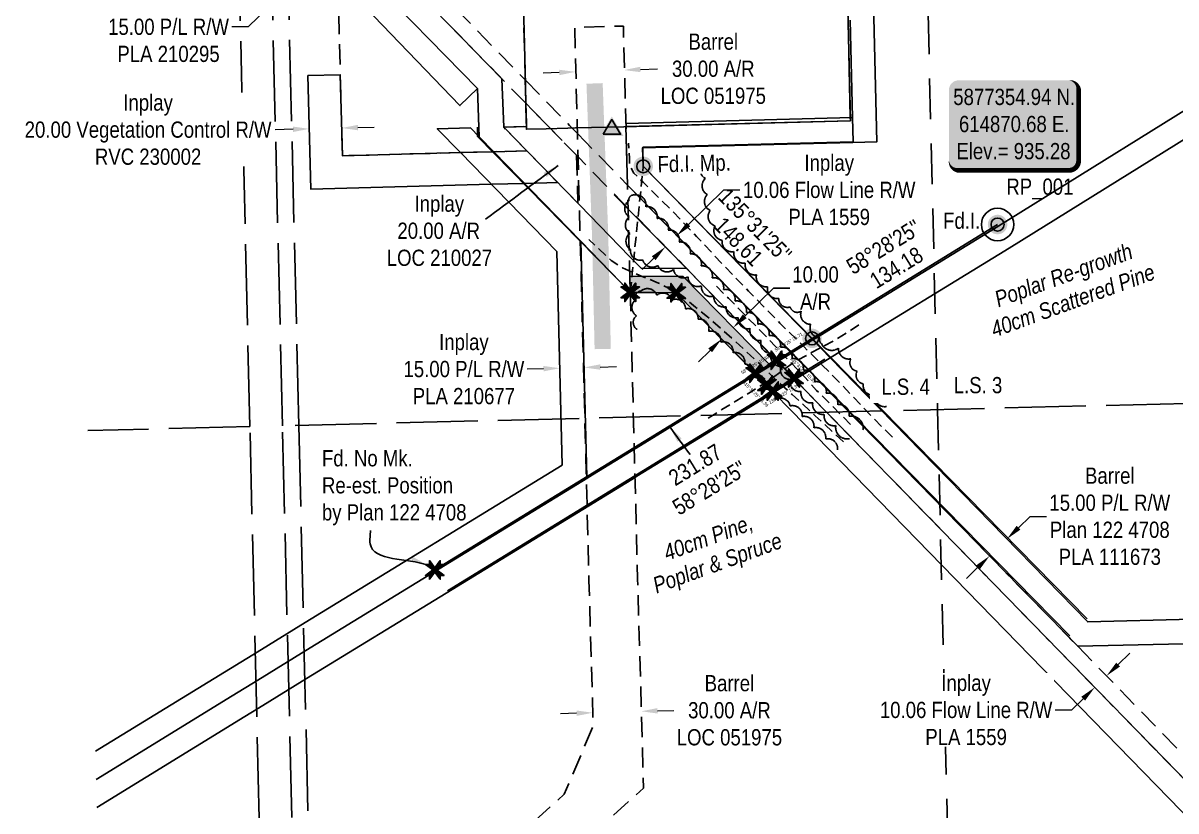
# Model space of a CAD drawing. Extents: x 611907 to 615855, y 5876327 to 5880015.
# Drawn here: x 614270 to 614981, y 5876994 to 5877479 of the extents above; entities that cross this region are included whole.
import ezdxf
from ezdxf.enums import TextEntityAlignment as Align

# ---------------------------------------------------------------- set-up
doc = ezdxf.new("R2010")
doc.units = 0
doc.header["$LTSCALE"] = 5
doc.header["$PDSIZE"] = 0.5
for name, pattern in [('0', [1, 1, 0]), ('foc-ACCESSROAD', [3.75, 2.5, -1.25]), ('foc-FLOWLINE', [3.75, 2.5, -1.25]), ('foc-LSD', [8, 5, -3]), ('foc-TIELINE', [1.875, 1.25, -0.625]), ('foc-UNSURVEYED', [12.5, 10, -2.5]), ('UG_PIPE', [1.875, 1.25, -0.625])]:
    doc.linetypes.add(name, pattern=pattern)
doc.layers.get('Defpoints').update_dxf_attribs({"color": 9})
for name, color, linetype in [('35', 37, 'Continuous'), ('AS-PIPE-UG', 44, 'UG_PIPE'), ('AS-ROADS', 254, 'Continuous'), ('C-AR', 13, 'foc-ACCESSROAD'), ('C-FLOWLINE', 13, 'foc-FLOWLINE'), ('C-RW', 13, 'Continuous'), ('C-WS', 13, 'foc-ACCESSROAD'), ('DETAIL-T', 7, 'Continuous'), ('F-AR', 190, 'foc-ACCESSROAD'), ('F-RW', 190, 'Continuous'), ('L-BD', 7, 'Continuous'), ('L-MON', 1, 'Continuous'), ('L-SECTION-LSD', 7, 'foc-LSD'), ('L-TIE', 7, 'foc-TIELINE'), ('L-TITLEDB', 4, 'Continuous'), ('L-TITLEDB-T', 4, 'Continuous'), ('L-USEC', 7, 'foc-UNSURVEYED'), ('P-PROPOSED', 10, 'Continuous'), ('P-PROPOSED-H', 21, 'Continuous'), ('T-BUSH', 110, '0'), ('T-BUSH-T', 110, 'Continuous')]:
    doc.layers.add(name, color=color, linetype=linetype)
for name, color, linetype, lineweight in [('C-AR-T', 13, 'Continuous', 9), ('C-FLOWLINE-T', 13, 'Continuous', 9), ('C-RW-T', 13, 'Continuous', 9), ('F-AR-T', 190, 'Continuous', 9), ('F-RW-T', 190, 'Continuous', 9)]:
    doc.layers.add(name, color=color, linetype=linetype, lineweight=lineweight)
doc.styles.add('100L', font='ARIALN.TTF', dxfattribs={"height": 11})
doc.styles.add('80', font='ARIALN.TTF', dxfattribs={"height": 10})
doc.styles.add('80CG', font='ARIALN.TTF', dxfattribs={"height": 10})
doc.styles.add('80L', font='ARIALN.TTF', dxfattribs={"height": 10})
doc.styles.add('80LS', font='ARIALNI.TTF', dxfattribs={"height": 10})
doc.dimstyles.new('Compass 5 000', dxfattribs={"dimscale": 5, "dimtxt": 9, "dimasz": 2, "dimexe": 0.2, "dimexo": 0.0625, "dimgap": 0.5, "dimtad": 0, "dimtih": 1, "dimtoh": 1, "dimzin": 0, "dimdsep": 46, "dimtxsty": '80CG', "dimcen": 0.1, "dimse1": 1, "dimse2": 1, "dimclrd": 256, "dimclrt": 256, "dimaunit": 1, "dimadec": 4, "dimazin": 0, "dimtfac": 0.06, "dimtofl": 0, "dimtmove": 0, "dimatfit": 1, "dimfxl": 0.2, "dimtolj": 1, "dimtzin": 0, "dimlwd": -1, "dimarcsym": 0})

# ---------------------------------------------------------------- blocks, each defined once
blk = doc.blocks.new('TRIA')
blk.add_hatch(color=255).paths.add_polyline_path([(-0.04, 1.52), (-1.47, -0.87), (1.39, -0.87)])
blk = doc.blocks.new('TRIAA')
blk.add_blockref('TRIA', (0, 0))
blk = doc.blocks.new('TRIB')
at = {"color": 1}
blk.add_lwpolyline([(-1.12, -0.67), (-0.04, 1.13), (1.04, -0.67)], close=True, dxfattribs=at)
blk = doc.blocks.new('TRIBB')
blk.add_blockref('TRIB', (0, 0))
blk = doc.blocks.new('TRICC')
for name in ['TRIAA', 'TRIBB']:
    blk.add_blockref(name, (0, 0))
blk = doc.blocks.new('plspike')
blk.add_blockref('TRICC', (0, 0))
blk = doc.blocks.new('fdia')
at = {"color": 255, "const_width": 1}
blk.add_lwpolyline([(-0.5, 0, 1), (0.5, 0, 1)], format="xyb", close=True, dxfattribs=at)
blk = doc.blocks.new('Fdiaa')
blk.add_blockref('fdia', (0, 0))
blk = doc.blocks.new('fdib')
at = {"color": 1, "const_width": 1.6}
blk.add_lwpolyline([(-0.4, 0, 1), (0.4, 0, 1)], format="xyb", close=True, dxfattribs=at)
at = {"color": 1}
blk.add_circle((0, 0), 0.8, dxfattribs=at)
blk = doc.blocks.new('Fdibb')
blk.add_blockref('fdib', (0, 0))
blk = doc.blocks.new('fdicc')
for name in ['Fdibb', 'Fdiaa']:
    blk.add_blockref(name, (0, 0))
blk = doc.blocks.new('FDI')
blk.add_blockref('fdicc', (0, 0))
blk = doc.blocks.new('*D425')
at = {"layer": 'C-FLOWLINE-T', "transparency": 16777216}
for p, q in [((614680.12, 5877355.01), (614701.9, 5877376.22)), ((614701.9, 5877376.22), (614711.9, 5877376.22)), ((614658.7, 5877334.16), (614651.54, 5877327.18))]:
    blk.add_line(p, q, dxfattribs=at)
for points in [[(614678.96, 5877356.2), (614681.28, 5877353.81), (614672.95, 5877348.03)], [(614657.54, 5877335.35), (614659.87, 5877332.96), (614665.87, 5877341.13)]]:
    blk.add_solid(points, dxfattribs=at)
at = {"layer": 'Defpoints', "color": 0, "transparency": 16777216}
for p in [(614448.91, 5877578.16), (614441.82, 5877571.26), (614672.95, 5877348.03)]:
    blk.add_point(p, dxfattribs=at)
at = {"layer": 'C-FLOWLINE-T', "transparency": 16777216, "insert": (614766.9, 5877376.22), "char_height": 10, "attachment_point": 5, "style": '80CG'}
blk.add_mtext('\\A1;Inplay\\P10.06 Flow Line R/W\\PPLA 1559', dxfattribs=at)
blk = doc.blocks.new('*D432')
at = {"layer": 'C-RW-T', "transparency": 16777216}
for p, q in [((614469.22, 5877535.94), (614476.36, 5877542.93)), ((614444.54, 5877511.77), (614408.71, 5877476.68)), ((614408.71, 5877476.68), (614398.71, 5877476.68))]:
    blk.add_line(p, q, dxfattribs=at)
for points in [[(614468.05, 5877537.13), (614470.38, 5877534.74), (614462.07, 5877528.94)], [(614443.37, 5877512.96), (614445.71, 5877510.58), (614451.68, 5877518.76)]]:
    blk.add_solid(points, dxfattribs=at)
at = {"layer": 'Defpoints', "color": 0, "transparency": 16777216}
for p in [(614451.68, 5877518.76), (614465.63, 5877525.31), (614455.24, 5877515.14)]:
    blk.add_point(p, dxfattribs=at)
at = {"layer": 'C-RW-T', "transparency": 16777216, "insert": (614359.62, 5877476.68), "char_height": 10, "attachment_point": 5, "style": '80CG'}
blk.add_mtext('\\A1;Inplay\\P15.00 P/L R/W\\PPLA 210295', dxfattribs=at)
blk = doc.blocks.new('*D433')
at = {"layer": 'C-RW-T', "transparency": 16777216}
for p, q in [((614590.78, 5877266.12), (614580.79, 5877265.83)), ((614625.76, 5877267.14), (614635.76, 5877267.43))]:
    blk.add_line(p, q, dxfattribs=at)
for points in [[(614590.73, 5877267.78), (614590.83, 5877264.45), (614600.78, 5877266.41)], [(614625.71, 5877268.81), (614625.81, 5877265.47), (614615.77, 5877266.85)]]:
    blk.add_solid(points, dxfattribs=at)
at = {"layer": 'Defpoints', "color": 0, "transparency": 16777216}
for p in [(614600.56, 5877273.73), (614615.55, 5877274.17), (614600.78, 5877266.41)]:
    blk.add_point(p, dxfattribs=at)
at = {"layer": 'C-RW-T', "transparency": 16777216, "insert": (614541.7, 5877265.83), "char_height": 10, "attachment_point": 5, "style": '80CG'}
blk.add_mtext('\\A1;Inplay\\P15.00 P/L R/W^JPLA 210677', dxfattribs=at)
blk = doc.blocks.new('*D435')
at = {"layer": 'C-RW-T', "transparency": 16777216}
for p, q in [((614436.38, 5877413.61), (614425.42, 5877413.33)), ((614476.36, 5877414.65), (614486.36, 5877414.91))]:
    blk.add_line(p, q, dxfattribs=at)
for points in [[(614436.34, 5877415.28), (614436.42, 5877411.94), (614446.38, 5877413.87)], [(614476.32, 5877416.32), (614476.4, 5877412.98), (614466.36, 5877414.39)]]:
    blk.add_solid(points, dxfattribs=at)
at = {"layer": 'Defpoints', "color": 0, "transparency": 16777216}
for p in [(614446.12, 5877423.9), (614466.1, 5877424.42), (614446.38, 5877413.87)]:
    blk.add_point(p, dxfattribs=at)
at = {"layer": 'C-RW-T', "transparency": 16777216, "insert": (614347.03, 5877413.33), "char_height": 10, "attachment_point": 5, "style": '80CG', "bg_fill": 3, "box_fill_scale": 1.1, "bg_fill_color": 256, "bg_fill_true_color": 13158600, "bg_fill_transparency": 0}
blk.add_mtext('\\A1;Inplay\\P20.00 Vegetation Control R/W\\PRVC 230002', dxfattribs=at)
blk = doc.blocks.new('*D438')
at = {"layer": 'Defpoints', "color": 0, "transparency": 16777216}
for p in [(614609.93, 5877464.97), (614639.9, 5877466.07), (614640.49, 5877450.1)]:
    blk.add_point(p, dxfattribs=at)
at = {"layer": 'F-AR-T', "transparency": 16777216}
for p, q in [((614600.52, 5877448.63), (614590.53, 5877448.26)), ((614650.48, 5877450.47), (614661.09, 5877450.86))]:
    blk.add_line(p, q, dxfattribs=at)
for points in [[(614600.46, 5877450.29), (614600.59, 5877446.96), (614610.52, 5877449)], [(614650.42, 5877452.13), (614650.54, 5877448.8), (614640.49, 5877450.1)]]:
    blk.add_solid(points, dxfattribs=at)
at = {"layer": 'F-AR-T', "transparency": 16777216, "insert": (614695.43, 5877450.86), "char_height": 10, "attachment_point": 5, "style": '80CG'}
blk.add_mtext('\\A1;Barrel\\P30.00 A/R\\PLOC 051975', dxfattribs=at)
blk = doc.blocks.new('TEMP')
h = blk.add_hatch(color=255)
h.dxf.hatch_style = 1
h.paths.add_polyline_path([(0, 0.25), (-0.67, 1.15), (-0.67, 0.67), (-1.15, 0.67), (-0.25, 0), (-1.15, -0.67), (-0.67, -0.67), (-0.67, -1.15), (0, -0.25), (0.67, -1.15), (0.67, -0.67), (1.15, -0.67), (0.25, 0), (1.15, 0.67), (0.67, 0.67), (0.67, 1.15)])
h.paths.add_polyline_path([(0.57, 0.85), (0.57, 0.57), (0.85, 0.57), (0.08, 0), (0.85, -0.57), (0.57, -0.57), (0.57, -0.85), (0, -0.08), (-0.57, -0.85), (-0.57, -0.57), (-0.85, -0.57), (-0.08, 0), (-0.85, 0.57), (-0.57, 0.57), (-0.57, 0.85), (0, 0.08)], flags=16)
h = blk.add_hatch(color=1)
h.dxf.hatch_style = 1
h.paths.add_polyline_path([(0, 0.08), (-0.57, 0.85), (-0.57, 0.57), (-0.85, 0.57), (-0.08, 0), (-0.85, -0.57), (-0.57, -0.57), (-0.57, -0.85), (0, -0.08), (0.57, -0.85), (0.57, -0.57), (0.85, -0.57), (0.08, 0), (0.85, 0.57), (0.57, 0.57), (0.57, 0.85)])
at = {"color": 1}
for p, q in [((-0.08, 0), (0.08, 0)), ((0, 0.08), (0, -0.08))]:
    blk.add_line(p, q, dxfattribs=at)
at = {"color": 255, "flags": 128}
blk.add_lwpolyline([(-0.25, 0), (-1.15, 0.67), (-0.67, 0.67), (-0.67, 1.15), (0, 0.25), (0.67, 1.15), (0.67, 0.67), (1.15, 0.67), (0.25, 0), (1.15, -0.67), (0.67, -0.67), (0.67, -1.15), (0, -0.25), (-0.67, -1.15), (-0.67, -0.67), (-1.15, -0.67)], close=True, dxfattribs=at)
at = {"color": 1, "flags": 128}
blk.add_lwpolyline([(-0.08, 0), (-0.85, 0.57), (-0.57, 0.57), (-0.57, 0.85), (0, 0.08), (0.57, 0.85), (0.57, 0.57), (0.85, 0.57), (0.08, 0), (0.85, -0.57), (0.57, -0.57), (0.57, -0.85), (0, -0.08), (-0.57, -0.85), (-0.57, -0.57), (-0.85, -0.57)], close=True, dxfattribs=at)
blk = doc.blocks.new('*D445')
at = {"layer": 'Defpoints', "color": 0, "transparency": 16777216}
for p in [(614620.39, 5877080.74), (614650.26, 5877081.63), (614651.05, 5877055.04)]:
    blk.add_point(p, dxfattribs=at)
at = {"layer": 'F-AR-T', "transparency": 16777216}
for p, q in [((614611.18, 5877053.86), (614601.19, 5877053.56)), ((614661.04, 5877055.34), (614671.04, 5877055.63))]:
    blk.add_line(p, q, dxfattribs=at)
for points in [[(614661, 5877057), (614661.09, 5877053.67), (614651.05, 5877055.04)], [(614611.14, 5877055.52), (614611.23, 5877052.19), (614621.18, 5877054.15)]]:
    blk.add_solid(points, dxfattribs=at)
at = {"layer": 'F-AR-T', "transparency": 16777216, "insert": (614705.38, 5877055.63), "char_height": 10, "attachment_point": 5, "style": '80CG'}
blk.add_mtext('\\A1;Barrel\\P30.00 A/R\\PLOC 051975', dxfattribs=at)
blk = doc.blocks.new('*D447')
at = {"layer": 'C-FLOWLINE-T', "transparency": 16777216}
for p, q in [((614945.01, 5877083.81), (614952.17, 5877090.79)), ((614923.45, 5877062.8), (614916.29, 5877055.82)), ((614916.29, 5877055.82), (614906.29, 5877055.82))]:
    blk.add_line(p, q, dxfattribs=at)
for points in [[(614943.85, 5877085.01), (614946.18, 5877082.62), (614937.85, 5877076.83)], [(614922.29, 5877063.99), (614924.62, 5877061.6), (614930.61, 5877069.78)]]:
    blk.add_solid(points, dxfattribs=at)
at = {"layer": 'Defpoints', "color": 0, "transparency": 16777216}
for p in [(614937.92, 5877076.77), (614930.61, 5877069.78), (614930.68, 5877069.71)]:
    blk.add_point(p, dxfattribs=at)
at = {"layer": 'C-FLOWLINE-T', "transparency": 16777216, "insert": (614851.29, 5877055.82), "char_height": 10, "attachment_point": 5, "style": '80CG', "bg_fill": 3, "box_fill_scale": 1.1, "bg_fill_color": 256, "bg_fill_true_color": 13158600, "bg_fill_transparency": 0}
blk.add_mtext('\\A1;Inplay\\P10.06 Flow Line R/W\\PPLA 1559', dxfattribs=at)
blk = doc.blocks.new('*D450')
at = {"layer": 'Defpoints', "color": 0, "transparency": 16777216}
for p in [(614876.46, 5877161.18), (614877.53, 5877160.09), (614866.83, 5877149.64)]:
    blk.add_point(p, dxfattribs=at)
at = {"layer": 'F-RW-T', "transparency": 16777216}
for p, q in [((614883.62, 5877168.17), (614890.77, 5877175.15)), ((614890.77, 5877175.15), (614900.77, 5877175.15)), ((614858.61, 5877143.74), (614851.45, 5877136.76))]:
    blk.add_line(p, q, dxfattribs=at)
for points in [[(614882.45, 5877169.36), (614884.78, 5877166.98), (614876.46, 5877161.18)], [(614857.44, 5877144.93), (614859.77, 5877142.55), (614865.76, 5877150.73)]]:
    blk.add_solid(points, dxfattribs=at)
at = {"layer": 'F-RW-T', "transparency": 16777216, "insert": (614939.86, 5877175.15), "char_height": 10, "attachment_point": 5, "style": '80CG'}
blk.add_mtext('\\A1;Barrel\\P15.00 P/L R/W^JPlan 122 4708\\PPLA 111673', dxfattribs=at)
blk = doc.blocks.new('*U459')
h = blk.add_hatch(color=254)
edge = h.paths.add_edge_path()
edge.add_line((-34, -28.5), (34, -28.5))
edge.add_arc((34, -22.5), 6, 270, 360)
edge.add_line((40, -22.5), (40, 21))
edge.add_arc((34, 21), 6, 0, 90)
edge.add_line((34, 27), (-34, 27))
edge.add_arc((-34, 21), 6, 90, 180)
edge.add_line((-40, 21), (-40, -22.5))
edge.add_arc((-34, -22.5), 6, 180, 270)
at = {"color": 1, "flags": 128}
blk.add_lwpolyline([(-34, -28.5, 3, 3, 0), (34, -28.5, 3, 3, 0.414214), (40, -22.5, 3, 3, 0), (40, 21, 3, 0, 0.414214), (34, 27, 0, 0, 0), (-34, 27, 0, 0, 0.414214), (-40, 21, 0, 0, 0), (-40, -22.5, 0, 3, 0.414214)], format="xyseb", close=True, dxfattribs=at)
blk.add_lwpolyline([(-27.69, -16.16, 0, 10, 0), (0, 0, 5, 5, 0)], format="xyseb", dxfattribs=at)
at = {"color": 1, "style": '80'}
blk.add_attdef('ENTER_TEXT_001', (-35.99, -5), '', height=10, dxfattribs=at)
blk = doc.blocks.new('*D490')
at = {"layer": 'Defpoints', "color": 0, "transparency": 16777216}
for p in [(614705.13, 5877294.06), (614698, 5877287.06), (614700.6, 5877284.41)]:
    blk.add_point(p, dxfattribs=at)
at = {"layer": 'L-TITLEDB-T', "transparency": 16777216}
for p, q in [((614714.86, 5877298.42), (614732.53, 5877315.77)), ((614732.53, 5877315.77), (614742.53, 5877315.77)), ((614693.46, 5877277.41), (614686.32, 5877270.4))]:
    blk.add_line(p, q, dxfattribs=at)
for points in [[(614713.7, 5877299.61), (614716.03, 5877297.23), (614707.73, 5877291.42)], [(614692.29, 5877278.6), (614694.63, 5877276.22), (614700.6, 5877284.41)]]:
    blk.add_solid(points, dxfattribs=at)
at = {"layer": 'L-TITLEDB-T', "transparency": 16777216, "insert": (614758.47, 5877315.77), "char_height": 10, "attachment_point": 5, "style": '80CG'}
blk.add_mtext('\\A1;10.00\\PA/R', dxfattribs=at)

msp = doc.modelspace()

# ---------------------------------------------------------------- hatches: boundary and pattern name
at = {"layer": 'P-PROPOSED-H'}
h = msp.add_hatch(color=256, dxfattribs=at)
h.dxf.hatch_style = 1
h.paths.add_polyline_path([(614730.07, 5877268.681), (614721.326, 5877263.318), (614672.627, 5877312.893), (614644.232, 5877313.146), (614643.974, 5877323.145), (614676.857, 5877322.852)])
h = msp.add_hatch(color=256, dxfattribs=at)
h.dxf.hatch_style = 1
h.paths.add_polyline_path([(614721.326, 5877263.318), (614734.442, 5877271.363), (614745.224, 5877260.386), (614732.109, 5877252.341)])

# ---------------------------------------------------------------- linework, layer by layer
at = {"layer": '35', "color": 3}
msp.add_circle((614870.68, 5877354.936), 9.996, dxfattribs=at)
at = {"layer": 'AS-PIPE-UG', "flags": 128}
for points in [[(614805.816, 5877223.97), (614793.191, 5877236.574), (614774.879, 5877256.009), (614762.629, 5877268.27), (614751.397, 5877279.657), (614736.516, 5877294.21), (614717.119, 5877313.951), (614700.486, 5877331.213), (614685.07, 5877347.623), (614670.248, 5877363.113), (614652.159, 5877381.035), (614646.547, 5877386.567), (614643.703, 5877391.71), (614643.694, 5877395.72), (614643.144, 5877405.125)], [(614775.669, 5877221.111), (614758.327, 5877237.134), (614744.048, 5877250.178), (614734.442, 5877258.812), (614723.878, 5877269.241), (614707.677, 5877284.201), (614694.461, 5877295.843), (614691.8, 5877298.066), (614684.558, 5877304.012), (614676.161, 5877310.67), (614671.377, 5877314.018), (614660.703, 5877319.279), (614650.118, 5877323.57), (614639.37, 5877328.292), (614632.577, 5877332.758), (614618.617, 5877345.628)], [(614780.083, 5877231.675), (614769.212, 5877242.83), (614759.115, 5877252.678), (614750.011, 5877262.986), (614741.789, 5877271.39), (614733.521, 5877279.956), (614726.04, 5877288.033), (614716.655, 5877297.472), (614704.822, 5877309.482), (614695.869, 5877318.437)], [(614692.258, 5877235.714), (614700.795, 5877240.912), (614709.021, 5877245.96), (614719.379, 5877252.217), (614723.376, 5877254.898), (614730.236, 5877259.199), (614744.9, 5877269.906), (614754.281, 5877275.101), (614771.211, 5877284.105), (614785.461, 5877293.21)]]:
    msp.add_lwpolyline(points, dxfattribs=at)
at = {"layer": 'AS-ROADS', "const_width": 9.996, "flags": 128}
msp.add_lwpolyline([(614622.252, 5877441.862), (614625.688, 5877348.412), (614627.265, 5877278.244)], dxfattribs=at)
at = {"layer": 'C-AR'}
msp.add_lwpolyline([(614611.09, 5877397.572), (614611.955, 5877368.064), (614580.495, 5877400.341), (614566.245, 5877414.944), (614580.271, 5877415.309), (614579.851, 5877429.626), (614593.471, 5877415.651), (614611.09, 5877397.572)], close=True, dxfattribs=at)
at = {"layer": 'C-FLOWLINE'}
for points in [[(614297.863, 5877733.302), (614401.433, 5877626.92), (614432.363, 5877595.151), (614579.531, 5877443.989), (614606.786, 5877415.994), (614611.84, 5877410.803), (614642.568, 5877379.24), (614743.716, 5877275.743), (614754.453, 5877264.746), (614777.415, 5877241.175), (614920.107, 5877095.09), (614987.048, 5877026.225), (614988.486, 5877024.745), (615019.428, 5876993.178), (615021.667, 5876990.894), (615250.491, 5876757.441), (615351.843, 5876654.037)], [(615352.198, 5876639.297), (615250.846, 5876742.702), (615012.24, 5876986.133), (615007.905, 5876990.555), (614987.412, 5877011.462), (614981.298, 5877017.7), (614763.83, 5877240.838), (614745.693, 5877259.454), (614734.961, 5877270.466), (614642.996, 5877364.833), (614612.263, 5877396.368), (614593.471, 5877415.65), (614579.851, 5877429.626), (614432.71, 5877580.609), (614401.781, 5877612.344), (614298.214, 5877718.614)]]:
    msp.add_lwpolyline(points, dxfattribs=at)
at = {"layer": 'C-RW'}
for points in [[(614298.213, 5877718.629), (614401.78, 5877612.359), (614432.71, 5877580.609), (614498.379, 5877513.224), (614565.087, 5877444.774), (614566.245, 5877414.944), (614580.49, 5877400.328), (614613.128, 5877366.837), (614643.873, 5877335.29), (614650.887, 5877328.092), (614678.973, 5877327.836), (614734.964, 5877270.473), (614745.696, 5877259.463), (614763.873, 5877240.839), (614981.32, 5877017.759), (614987.423, 5877011.494), (615007.907, 5876990.56), (615012.24, 5876986.133), (615250.845, 5876742.702), (615352.198, 5876639.297)], [(614298.739, 5877696.573), (614402.306, 5877590.29), (614433.236, 5877558.551), (614478.997, 5877511.59), (614480.867, 5877509.67), (614550.015, 5877438.727), (614539.294, 5877428.255), (614480.885, 5877488.945), (614479.51, 5877490.349), (614433.748, 5877537.08), (614402.822, 5877568.659), (614323.319, 5877649.844), (614305.182, 5877668.494), (614299.54, 5877662.983)], [(615352.726, 5876617.326), (615251.373, 5876720.735), (614991.742, 5876985.627), (614743.414, 5877240.332), (614732.597, 5877251.434), (614721.862, 5877262.445), (614672.625, 5877312.899), (614644.3, 5877313.158), (614613.777, 5877344.679), (614560.057, 5877399.782), (614551.173, 5877408.896), (614550.015, 5877438.727), (614480.867, 5877509.67), (614478.997, 5877511.59), (614477.921, 5877512.693), (614433.236, 5877558.551), (614402.306, 5877590.29), (614298.739, 5877696.573)], [(614314.626, 5877030.378), (614414.203, 5877091.448), (614443.94, 5877109.685), (614602.242, 5877206.769), (614598.936, 5877338.386), (614539.575, 5877399.236), (614525.254, 5877413.916), (614545.772, 5877414.436), (614551.173, 5877408.896), (614560.057, 5877399.782), (614613.777, 5877344.679), (614617.421, 5877199.579), (614522.856, 5877140.594), (614444.351, 5877092.479), (614414.614, 5877074.253), (614398.89, 5877064.616), (614315.039, 5877013.078)]]:
    msp.add_lwpolyline(points, dxfattribs=at)
msp.add_lwpolyline([(614465.504, 5877447.258), (614466.824, 5877397.294), (614539.575, 5877399.235), (614560.058, 5877399.782), (614580.491, 5877400.331), (614599.507, 5877380.817), (614579.079, 5877380.271), (614558.608, 5877379.726), (614447.343, 5877376.762), (614445.523, 5877446.738), (614465.504, 5877447.258)], close=True, dxfattribs=at)
at = {"layer": 'C-WS'}
msp.add_lwpolyline([(614539.575, 5877399.236), (614466.824, 5877397.294), (614463.932, 5877506.257), (614463.775, 5877512.175), (614577.818, 5877513.597), (614579.531, 5877443.989), (614579.851, 5877429.626), (614580.271, 5877415.309), (614566.245, 5877414.944), (614580.49, 5877400.328), (614560.057, 5877399.782), (614539.575, 5877399.236)], close=True, dxfattribs=at)
at = {"layer": 'Defpoints', "color": 2}
for p, q in [((614779.724, 5877480.876), (614781.247, 5877420.918)), ((614781.247, 5877420.918), (614641.598, 5877417.266)), ((614781.247, 5877420.918), (614781.628, 5877405.929)), ((614781.628, 5877405.929), (614651.962, 5877402.538)), ((614651.962, 5877402.538), (614652.257, 5877390.806))]:
    msp.add_line(p, q, dxfattribs=at)
at = {"layer": 'Defpoints', "color": 5}
for p, q in [((614550.064, 5877414.872), (614550.012, 5877409.185)), ((614550.012, 5877409.185), (614644.3, 5877313.158)), ((614550.012, 5877409.185), (614644.3, 5877313.158)), ((614644.3, 5877313.158), (614672.625, 5877312.899))]:
    msp.add_line(p, q, dxfattribs=at)
at = {"layer": 'Defpoints', "color": 6}
for p, q in [((614652.262, 5877390.795), (614925.978, 5877112.029)), ((614641.563, 5877380.29), (614915.279, 5877101.523)), ((614634.387, 5877373.244), (614734.43, 5877271.356)), ((614756.34, 5877284.796), (614870.68, 5877354.936)), ((614756.34, 5877284.796), (614523.758, 5877142.122)), ((614764.181, 5877272.015), (614531.598, 5877129.341))]:
    msp.add_line(p, q, dxfattribs=at)
at = {"layer": 'F-AR', "flags": 128}
msp.add_lwpolyline([(614321.34, 5876748.852), (614419.136, 5876837.269), (614448.671, 5876863.971), (614477.072, 5876889.647), (614493.189, 5876904.218), (614603.518, 5877003.967), (614621.397, 5877045.747), (614618.811, 5877135.716), (614610.02, 5877476.444), (614639.998, 5877477.218), (614648.79, 5877136.489), (614652.452, 5877007.743), (614553.2, 5876918.01), (614531.476, 5876898.37), (614520.597, 5876888.557), (614449.612, 5876824.53), (614420.075, 5876797.889), (614322.274, 5876709.674)], dxfattribs=at)
at = {"layer": 'F-RW'}
for points in [[(614315.04, 5877013.021), (614398.89, 5877064.616), (614414.614, 5877074.253), (614444.351, 5877092.479), (614522.856, 5877140.594), (614618.048, 5877198.88), (614618.386, 5877199.087), (614647.387, 5877216.844), (614647.925, 5877217.174), (614683.322, 5877238.846), (614734.961, 5877270.466), (614735.353, 5877270.705), (614743.716, 5877275.743), (614744.154, 5877276.095), (614756.737, 5877283.798), (614758.579, 5877284.926), (614869.836, 5877353.05), (615230.78, 5877577.463), (615272.767, 5877603.569), (615328.175, 5877638.409)], [(614985.31, 5877096.698), (614920.107, 5877095.09), (614777.415, 5877241.174), (614754.448, 5877264.732), (614743.71, 5877275.728), (614642.565, 5877379.243), (614641.565, 5877415.249), (614779.966, 5877418.823), (614779.919, 5877420.826), (614778.523, 5877480.869), (614774.957, 5877620.502), (614656.003, 5877617.478), (614655.622, 5877632.484), (614774.58, 5877635.508), (614790.692, 5877635.917), (614796.299, 5877405.882), (614781.364, 5877405.56), (614651.833, 5877402.172), (614652.262, 5877390.795), (614756.737, 5877283.798), (614767.481, 5877272.795), (614797.857, 5877241.68), (614926.296, 5877110.151), (615054.977, 5877113.386)], [(615328.595, 5877620.961), (615280.686, 5877590.835), (615231.198, 5877560.067), (614877.754, 5877340.316), (614769.207, 5877273.851), (614767.481, 5877272.794), (614754.868, 5877265.073), (614754.453, 5877264.746), (614746.068, 5877259.683), (614745.693, 5877259.454), (614713.254, 5877239.586), (614648.392, 5877199.878), (614647.899, 5877199.576), (614618.629, 5877181.654), (614530.693, 5877127.811), (614444.764, 5877075.146), (614415.027, 5877056.92), (614406.726, 5877051.832), (614315.452, 5876995.764)]]:
    msp.add_lwpolyline(points, dxfattribs=at)
at = {"layer": 'L-SECTION-LSD'}
for p, q in [((614814.435, 5878044.707), (614833.683, 5877240.94)), ((614833.683, 5877240.94), (614852.925, 5876437.143))]:
    msp.add_line(p, q, dxfattribs=at)
at = {"layer": 'L-TIE', "flags": 128}
msp.add_lwpolyline([(614644.3, 5877313.158), (614652.264, 5877390.781)], dxfattribs=at)
at = {"layer": 'L-TITLEDB'}
msp.add_lwpolyline([(614774.998, 5877618.859), (614778.57, 5877479.037), (614779.966, 5877418.823), (614640.374, 5877415.218), (614610.595, 5877414.449), (614605.697, 5877414.322), (614592.382, 5877413.978), (614580.207, 5877413.665), (614579.915, 5877426.772), (614579.595, 5877441.134), (614578.867, 5877473.799), (614577.818, 5877513.597)], dxfattribs=at)
at = {"layer": 'L-USEC'}
for p, q in [((614409.761, 5877230.438), (614390.592, 5878034.154)), ((614429.864, 5877230.936), (614410.695, 5878034.634)), ((614439.915, 5877231.185), (614420.746, 5878034.908)), ((615237.502, 5877250.943), (614429.864, 5877230.936)), ((614409.761, 5877230.438), (614309.913, 5877228.026)), ((614428.925, 5876426.722), (614409.761, 5877230.438)), ((614449.029, 5876427.201), (614429.864, 5877230.918)), ((614439.915, 5877231.185), (614459.08, 5876427.464))]:
    msp.add_line(p, q, dxfattribs=at)
at = {"layer": 'P-PROPOSED', "flags": 128}
for points in [[(614730.07, 5877268.681), (614721.326, 5877263.318), (614672.627, 5877312.893), (614644.232, 5877313.146), (614643.974, 5877323.145), (614676.857, 5877322.852)], [(614721.326, 5877263.318), (614734.442, 5877271.363), (614745.224, 5877260.386), (614732.109, 5877252.341)]]:
    msp.add_lwpolyline(points, close=True, dxfattribs=at)
at = {"layer": 'T-BUSH', "flags": 128}
for points in [[(614689.409, 5877393.233, 0.520567), (614690.573, 5877383.305, 0.5205671), (614691.737, 5877373.377, 0.5205671), (614693.553, 5877363.579, 0.5205671), (614696.501, 5877354.04, 0.5205671), (614700.943, 5877345.184, 0.5205671), (614708.135, 5877338.241, 0.5205671), (614715.191, 5877331.164, 0.5205671), (614722.043, 5877323.886, 0.5205671), (614728.895, 5877316.608, 0.5205671), (614735.761, 5877309.343, 0.5205671), (614742.853, 5877304.155, 0.5205671), (614749.639, 5877301.578, 0.5205671), (614755.458, 5877293.45, 0.5205671), (614761.1, 5877285.201, 0.3429454), (614762.153, 5877281.538, 0.4856101), (614772.702, 5877278.793, 0.5205671), (614780.258, 5877272.249, 0.5205671), (614784.13, 5877264.579, 0.5205671), (614787.921, 5877256.807, 0.5205671), (614795.05, 5877249.799, 0.520567), (614802.178, 5877242.792)], [(614644.09, 5877349.544, -0.5205671), (614643.616, 5877359.529, -0.5205671), (614643.327, 5877369.507, -0.5205671), (614646.932, 5877373.117, -0.5205671), (614653.854, 5877365.905, -0.5205671), (614660.777, 5877358.694, -0.5205671), (614667.696, 5877351.48, -0.5205671), (614674.462, 5877344.121, -0.5205671), (614681.227, 5877336.762, -0.5205671), (614687.992, 5877329.403, -0.5205671), (614694.757, 5877322.044, -0.5205671), (614701.775, 5877314.925, -0.5205671), (614708.799, 5877307.813, -0.5205671), (614715.824, 5877300.701, -0.5205671), (614722.849, 5877293.59, -0.5205671), (614729.873, 5877286.478, -0.5205671), (614736.903, 5877279.371, -0.5205671), (614743.934, 5877272.265, -0.5205671), (614750.964, 5877265.159, -0.5205671), (614757.994, 5877258.052, -0.5205671), (614765.045, 5877250.967, -0.5205671), (614772.122, 5877243.907, -0.5205671), (614779.199, 5877236.847, -0.5205671), (614787.711, 5877228.355, -0.5205671)], [(614644.097, 5877349.497, 0.5205671), (614644.349, 5877339.504, 0.5205671), (614651.974, 5877333.157, 0.5205671), (614661.282, 5877329.741, 0.5205671), (614670.953, 5877327.212, 0.5205671), (614679.849, 5877322.71, 0.5205671), (614688.078, 5877317.075, 0.5205671), (614695.835, 5877310.778, 0.5205671), (614703.44, 5877304.29, 0.5205671), (614710.867, 5877297.603, 0.5205671), (614718.17, 5877290.778, 0.5205671), (614724.932, 5877283.451, 0.5205671), (614731.165, 5877275.637, 0.5205671), (614737.135, 5877267.624, 0.5205671), (614742.911, 5877259.466, 0.5205671), (614749.539, 5877252.044, 0.5205671), (614756.778, 5877245.15, 0.5205671), (614763.792, 5877238.028, 0.5205671), (614770.933, 5877231.035, 0.5205671), (614779.445, 5877222.96, 0.5205671)], [(614772.028, 5877216.036, 0.5205671), (614764.716, 5877222.852, 0.5205671), (614757.45, 5877229.717, 0.5205671), (614750.28, 5877236.682, 0.5205671), (614742.801, 5877243.183, 0.5205671), (614733.609, 5877247.111, 0.5205671), (614726.072, 5877253.339, 0.5205671), (614719.429, 5877260.809, 0.5205671), (614714.854, 5877269.039, 0.5205671), (614707.691, 5877275.977, 0.5205671), (614700.146, 5877282.534, 0.5205671), (614692.62, 5877289.113, 0.5205671), (614686.081, 5877296.665, 0.5205671), (614678.323, 5877302.905, 0.5205671), (614670.1, 5877308.552, 0.5205671), (614660.618, 5877311.457, 0.5205671), (614650.963, 5877314.01, 0.5205671), (614647.692, 5877308.735, 0.5205671), (614648.093, 5877298.747, 0.5205671), (614648.482, 5877290.313, 0.5205671)]]:
    msp.add_lwpolyline(points, format="xyb", dxfattribs=at)

# ---------------------------------------------------------------- block references
at = {"layer": 'Defpoints', "xscale": 5.000000000000013, "yscale": 5.000000000000013, "zscale": 5.000000000000013}
msp.add_blockref('plspike', (614633.079, 5877413.904), dxfattribs=at)
at = {"layer": 'DETAIL-T'}
ref = msp.add_blockref('*U459', (614880.68, 5877416.786), dxfattribs=dict(at, xscale=0.99961778, yscale=0.99961778, zscale=0.99961778))
ref.add_attrib('ENTER_TEXT_001', '5877354.94 N.', (614843.375, 5877428.554), dxfattribs={"layer": '0', "color": 1, "height": 9.99618, "style": '80'})
ref.add_attrib('ENTER_TEXT_002', '614870.68 E.', (614846.897, 5877411.853), dxfattribs={"layer": '0', "color": 1, "height": 9.99618, "style": '80'})
ref.add_attrib('ENTER_TEXT_003', 'Elev.= 935.28', (614845.305, 5877395.151), dxfattribs={"layer": '0', "color": 1, "height": 9.99618, "style": '80'})
at = {"layer": 'L-MON', "xscale": 4.9980889, "yscale": 4.9980889, "zscale": 4.9980889}
for name, p in [('FDI', (614870.68, 5877354.936)), ('FDI', (614756.353, 5877284.804)), ('TEMP', (614728.502, 5877255.992))]:
    msp.add_blockref(name, p, dxfattribs=at)
at = {"layer": 'L-MON', "color": 5, "xscale": 4.9980889, "yscale": 4.9980889, "zscale": 4.9980889}
for p in [(614644.231, 5877313.158), (614644.3, 5877313.158), (614672.625, 5877312.899), (614672.625, 5877312.899), (614721.315, 5877263.311)]:
    msp.add_blockref('TEMP', p, dxfattribs=at)
at = {"layer": 'L-MON', "color": 2, "xscale": 4.9980889, "yscale": 4.9980889, "zscale": 4.9980889}
for p in [(614734.43, 5877271.356), (614721.315, 5877263.311), (614745.209, 5877260.377), (614732.095, 5877252.332)]:
    msp.add_blockref('TEMP', p, dxfattribs=at)
at = {"layer": 'L-MON', "color": 6, "xscale": 4.9980889, "yscale": 4.9980889, "zscale": 4.9980889}
msp.add_blockref('TEMP', (614523.769, 5877142.101), dxfattribs=at)

# ---------------------------------------------------------------- texts
at = {"layer": '35', "color": 3, "style": '80'}
msp.add_attdef('RP_001', (614876.084, 5877373.29), 'RP', height=9.9962, dxfattribs=at)
at = {"layer": 'C-AR-T', "insert": (614488.318, 5877372.774), "char_height": 9.99618, "attachment_point": 1, "style": '80L'}
msp.add_mtext_dynamic_manual_height_columns('\\pi22.933;Inplay\\P\\pi12.391;20.00 A/R\\P\\pi5.8283;LOC 210027', width=75.23397, gutter_width=50, heights=[0], dxfattribs=at)
at = {"layer": 'Defpoints', "color": 2, "style": '80L'}
for s, height, p in [("135°31'25''", 9.99618, (614721.241, 5877354.429)), ('148.61', 9.9962, (614711.077, 5877344.449))]:
    msp.add_text(s, height=height, rotation=314.4763, dxfattribs=at).set_placement(p, align=Align.MIDDLE)
at = {"layer": 'Defpoints', "color": 2, "char_height": 1.99924, "attachment_point": 2, "style": '80L'}
for s, insert, width, rotation in [("58°28'25'' 25.71", (614741.357, 5877283.421), 48.28407, 31.5263), ("58°28'25'' 15.39", (614720.652, 5877269.488), 48.28407, 31.5263), ("135°31'25'' 15.39", (614751.495, 5877266.013), 47.36754, 314.4763), ("315°31'25'' 15.39", (614722.232, 5877251.254), 47.90249, 314.4763), ("238°28'25'' 15.39", (614738.414, 5877251.46), 53.7127, 31.5263)]:
    msp.add_mtext(s, dxfattribs=dict(at, insert=insert, width=width, rotation=rotation))
at = {"layer": 'L-BD', "color": 2, "style": '80L'}
for s, p in [("58°28'25''", (614800.443, 5877341.168)), ('134.18', (614808.283, 5877328.387))]:
    msp.add_text(s, height=9.9962, rotation=31.5263, dxfattribs=at).set_placement(p, align=Align.MIDDLE)
at = {"layer": 'L-BD', "insert": (614677.048, 5877208.355), "char_height": 9.99618, "attachment_point": 1, "rotation": 31.526343, "style": '80L'}
msp.add_mtext_dynamic_manual_height_columns('\\pi-12.081;231.87\\P\\pi-19.53;58°28\'25"', width=10, gutter_width=50, heights=[0], dxfattribs=at)
at = {"layer": 'L-MON', "attachment_point": 1, "style": '80L'}
for s, width, insert, char_height in [('Fd.I.', 3.49175, (614837.114, 5877362.295), 9.9962), ('Fd. No Mk.\\PRe-est. Position by Plan 122 4708', 92.30144, (614454.196, 5877215.939), 9.99618)]:
    msp.add_mtext_dynamic_manual_height_columns(s, width=width, gutter_width=50, heights=[0], dxfattribs=dict(at, insert=insert, char_height=char_height))
at = {"layer": 'T-BUSH-T', "char_height": 9.99618, "attachment_point": 2, "rotation": 20, "style": '80LS'}
for s, insert, width in [('Poplar Re-growth\\P40cm Scattered Pine', (614909.623, 5877328.469), 108.55338), ('40cm Pine,\\PPoplar & Spruce', (614690.538, 5877166.842), 85.90338)]:
    msp.add_mtext(s, dxfattribs=dict(at, insert=insert, width=width))

# ---------------------------------------------------------------- dimensions: what is measured, and where the dimension line sits
at = {"layer": 'C-FLOWLINE-T'}
dim = msp.add_linear_dim(base=(614672.954, 5877348.03), p1=(614441.821, 5877571.259), p2=(614448.907, 5877578.158), angle=44.23291, text='Inplay\\P10.06 Flow Line R/W\\PPLA 1559', dimstyle='Compass 5 000', dxfattribs=at)
dim.commit()
dim.dimension.update_dxf_attribs({"geometry": '*D425', "text_midpoint": (614766.905, 5877376.215), "dimtype": 161})
at = {"layer": 'C-RW-T'}
for base, p1, p2, angle, text, picture, middle in [((614451.684, 5877518.764), (614465.627, 5877525.31), (614455.237, 5877515.136), 224.400021, 'Inplay\\P15.00 P/L R/W\\PPLA 210295', '*D432', (614359.623, 5877476.68)), ((614600.778, 5877266.411), (614615.552, 5877274.171), (614600.564, 5877273.733), 181.673167, 'Inplay\\P15.00 P/L R/W^JPLA 210677', '*D433', (614541.7, 5877265.827))]:
    dim = msp.add_linear_dim(base=base, p1=p1, p2=p2, angle=angle, text=text, dimstyle='Compass 5 000', dxfattribs=at)
    dim.commit()
    dim.dimension.update_dxf_attribs({"geometry": picture, "text_midpoint": middle, "dimtype": 161})
at = {"layer": 'F-AR-T', "color": 2}
for base, p1, p2, angle, picture, middle in [((614640.486, 5877450.098), (614609.93, 5877464.967), (614639.898, 5877466.069), 2.105721, '*D438', (614695.428, 5877450.856)), ((614651.049, 5877055.041), (614620.391, 5877080.744), (614650.26, 5877081.63), 1.699363, '*D445', (614705.375, 5877055.634))]:
    dim = msp.add_linear_dim(base=base, p1=p1, p2=p2, angle=angle, text='Barrel\\P30.00 A/R\\PLOC 051975', dimstyle='Compass 5 000', dxfattribs=at)
    dim.commit()
    dim.dimension.update_dxf_attribs({"geometry": picture, "text_midpoint": middle, "dimtype": 161})
at = {"layer": 'L-TITLEDB-T'}
dim = msp.add_linear_dim(base=(614700.595, 5877284.413), p1=(614705.132, 5877294.06), p2=(614698, 5877287.056), angle=224.476343, text='10.00\\PA/R', dimstyle='Compass 5 000', dxfattribs=at)
dim.commit()
dim.dimension.update_dxf_attribs({"geometry": '*D490', "text_midpoint": (614758.469, 5877315.771), "dimtype": 161})

# ---------------------------------------------------------------- leaders
at = {"layer": 'C-AR-T', "path_type": 1}
msp.add_leader([(614599.847, 5877391.399), (614555.005, 5877358.172)], dimstyle='Compass 5 000', override={"dimgap": 0.5, "dimtad": 0}, dxfattribs=at)
at = {"layer": 'L-BD', "path_type": 1}
msp.add_leader([(614668.659, 5877230.198), (614681.167, 5877213.178)], dimstyle='Compass 5 000', override={"dimgap": 0.5, "dimtad": 0}, dxfattribs=at)
at = {"layer": 'L-MON', "path_type": 1}
msp.add_leader([(614518.993, 5877145.185), (614483.911, 5877158.306), (614484.138, 5877166.451)], dimstyle='Compass 5 000', override={"dimgap": 0.5, "dimtad": 0}, dxfattribs=at)

# ---------------------------------------------------------------- next in the draw order: texts
at = {"layer": 'L-MON', "insert": (614660.919, 5877397.037), "char_height": 9.9962, "attachment_point": 1, "rotation": 1.498083, "style": '80L', "bg_fill": 3, "box_fill_scale": 1.15, "bg_fill_color": 256, "bg_fill_true_color": 256, "bg_fill_transparency": 0}
msp.add_mtext_dynamic_manual_height_columns('Fd.I. Mp.', width=46.50843, gutter_width=50, heights=[0], dxfattribs=at)
at = {"layer": 'L-SECTION-LSD', "attachment_point": 1, "style": '100L', "bg_fill": 2}
for s, width, insert, char_height in [('\\pi1.9969;L.S. 4', 30.53989, (614797.037, 5877260.005), 9.99618), ('L.S. 3', 30.37591, (614843.667, 5877260.984), 9.9962)]:
    msp.add_mtext_dynamic_manual_height_columns(s, width=width, gutter_width=55, heights=[0], dxfattribs=dict(at, insert=insert, char_height=char_height))

# ---------------------------------------------------------------- next in the draw order: dimensions: what is measured, and where the dimension line sits
at = {"layer": 'C-FLOWLINE-T', "color": 2}
dim = msp.add_aligned_dim(p1=(614937.919, 5877076.766), p2=(614930.68, 5877069.71), distance=-0.095, text='Inplay\\P10.06 Flow Line R/W\\PPLA 1559', dimstyle='Compass 5 000', override={"dimtfill": 1}, dxfattribs=at)
dim.commit()
dim.dimension.update_dxf_attribs({"geometry": '*D447', "text_midpoint": (614851.292, 5877055.818)})
at = {"layer": 'C-RW-T'}
dim = msp.add_linear_dim(base=(614446.378, 5877413.87), p1=(614466.104, 5877424.418), p2=(614446.117, 5877423.898), angle=181.489909, text='Inplay\\P20.00 Vegetation Control R/W\\PRVC 230002', dimstyle='Compass 5 000', override={"dimtfill": 1}, dxfattribs=at)
dim.commit()
dim.dimension.update_dxf_attribs({"geometry": '*D435', "text_midpoint": (614347.033, 5877413.325), "dimtype": 161})

# ---------------------------------------------------------------- next in the draw order: block references
at = {"layer": 'L-MON', "xscale": 4.9980889, "yscale": 4.9980889, "zscale": 4.9980889}
for p in [(614652.258, 5877390.775), (614652.264, 5877390.781)]:
    msp.add_blockref('FDI', p, dxfattribs=at)

# ---------------------------------------------------------------- next in the draw order: dimensions: what is measured, and where the dimension line sits
at = {"layer": 'F-RW-T', "color": 2}
dim = msp.add_aligned_dim(p1=(614866.826, 5877149.637), p2=(614877.53, 5877160.09), distance=1.525, text='Barrel\\P15.00 P/L R/W^JPlan 122 4708\\PPLA 111673', dimstyle='Compass 5 000', dxfattribs=at)
dim.commit()
dim.dimension.update_dxf_attribs({"geometry": '*D450', "text_midpoint": (614939.86, 5877175.154)})

doc.saveas('drawing.dxf')
